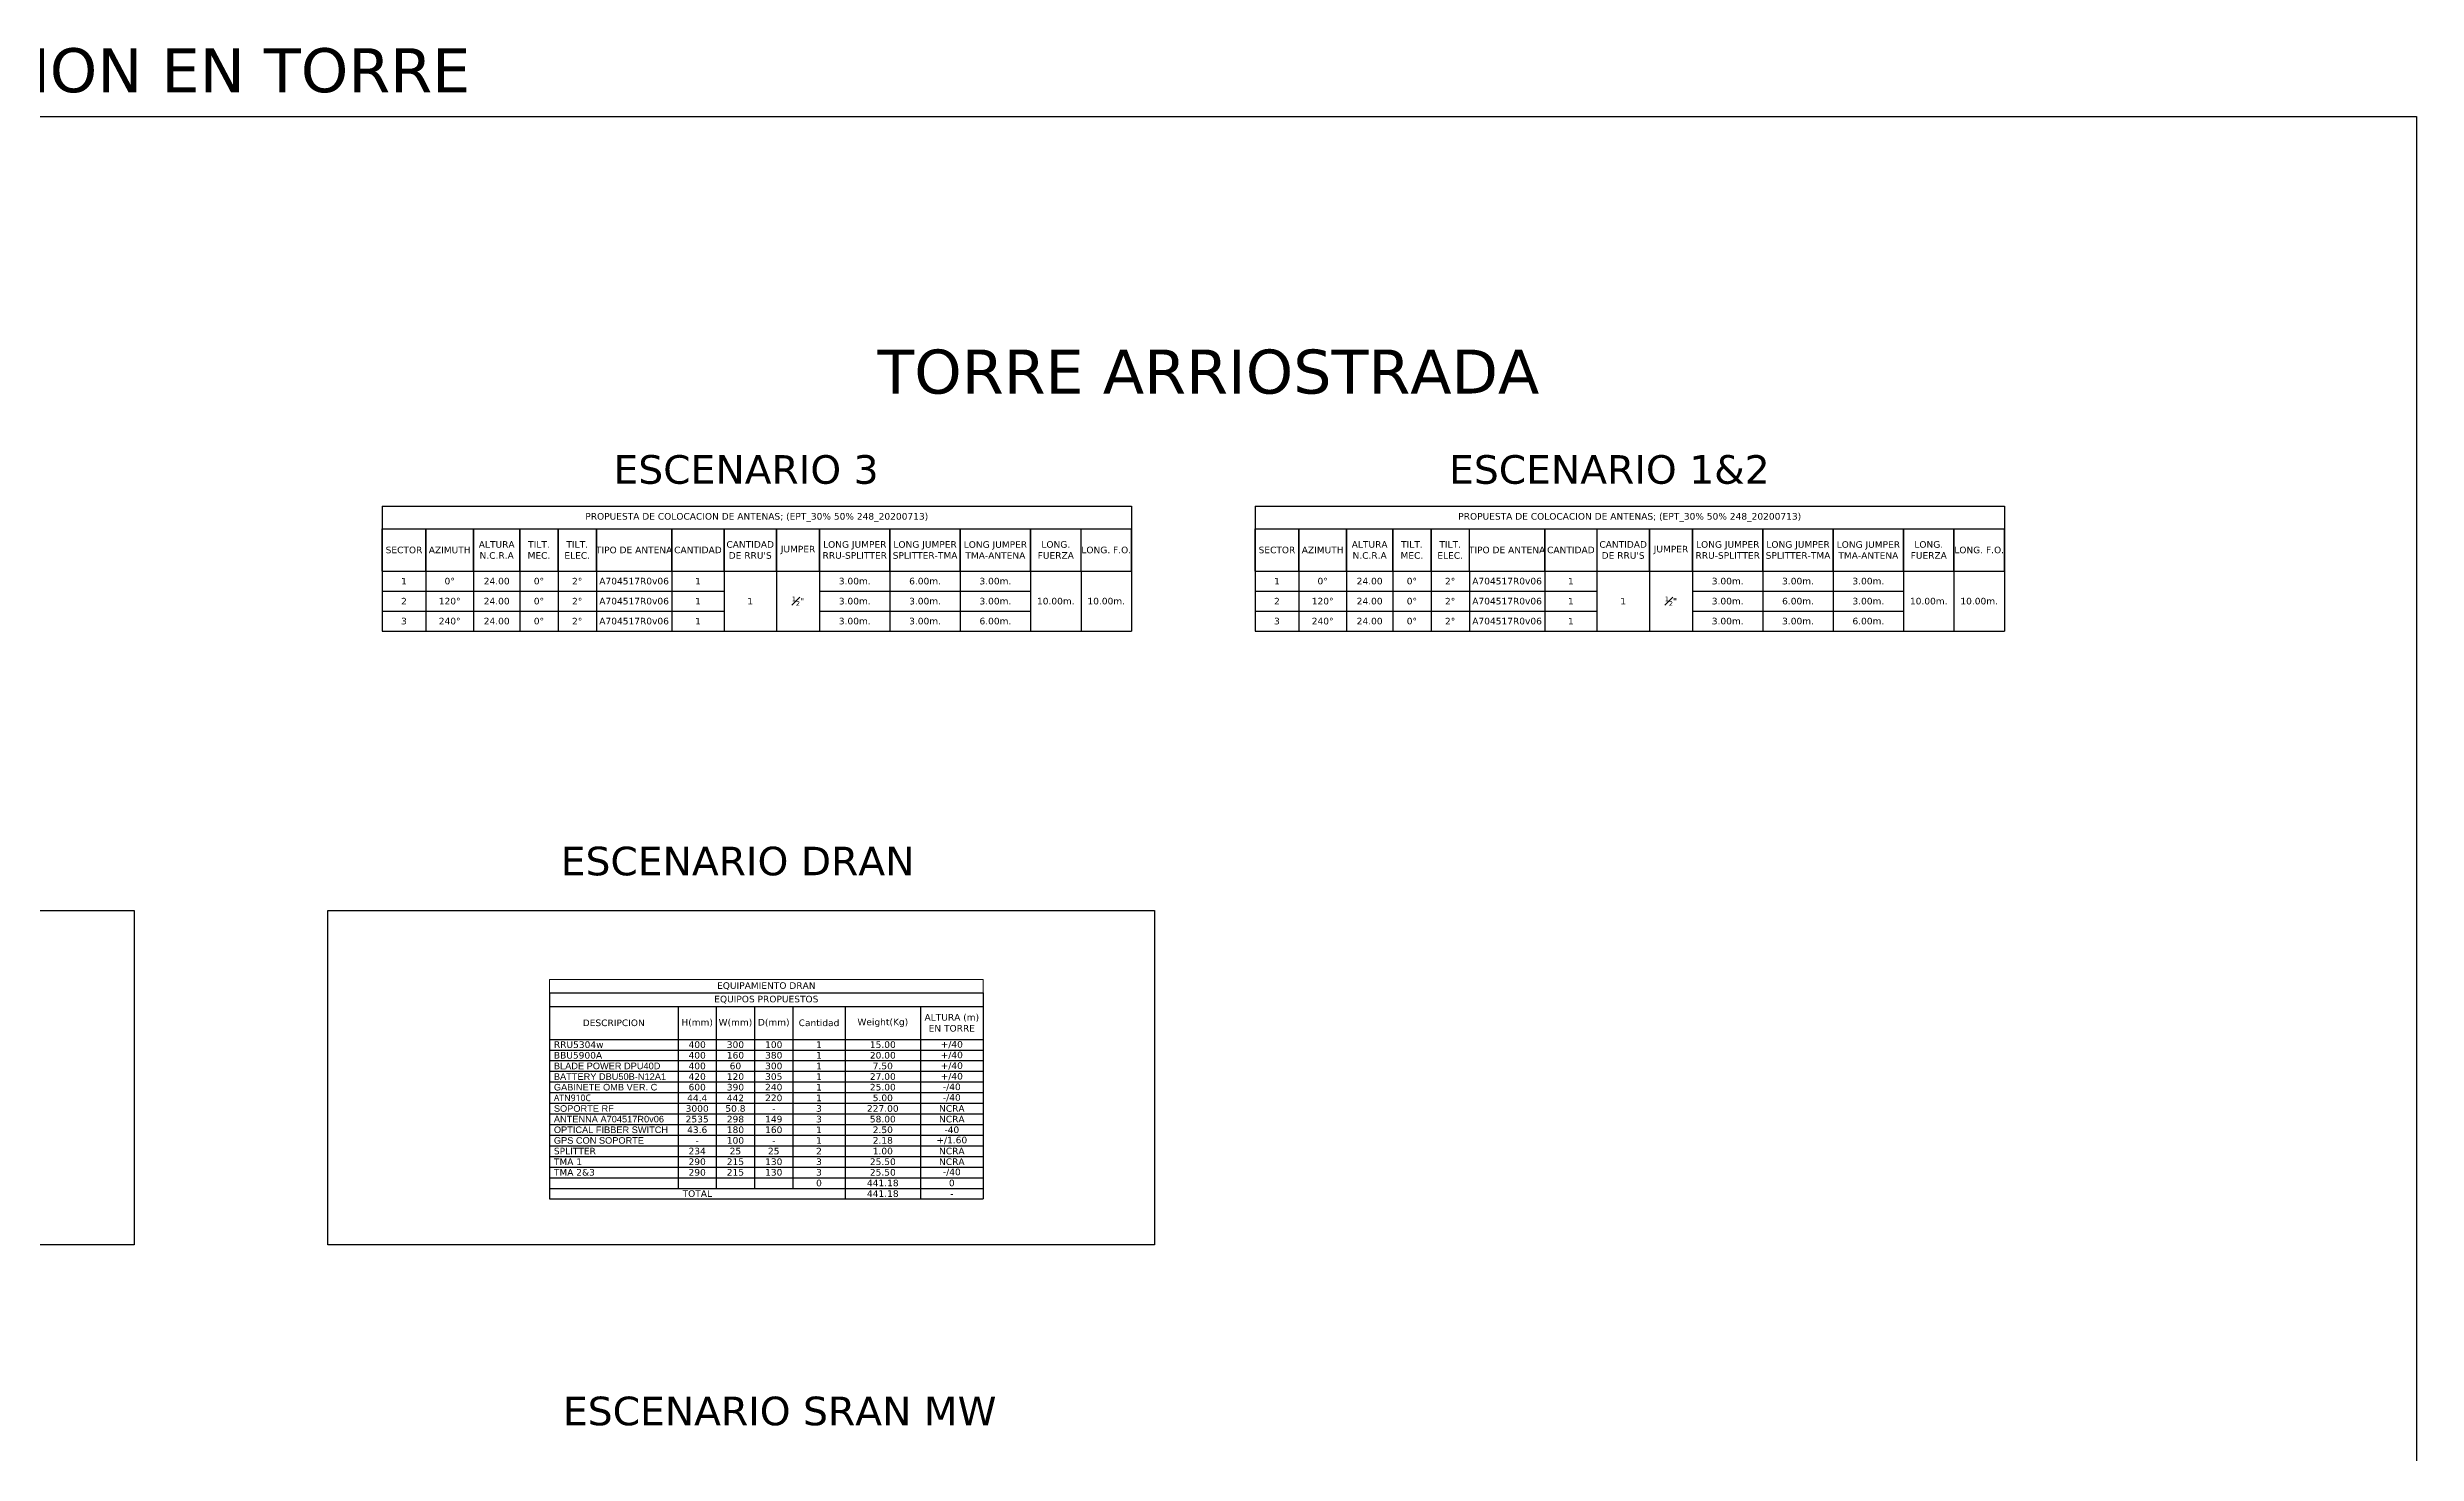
# Model space of a CAD drawing. Header units: inches. Extents: x -912 to 1136, y -346 to 292.
# Drawn here: x -402 to 136, y -33 to 286 of the extents above; entities that cross this region are included whole.
import ezdxf

# ---------------------------------------------------------------- set-up
doc = ezdxf.new("R2010")
doc.units = ezdxf.units.IN
doc.header["$MEASUREMENT"] = 0
doc.styles.add('ROMANS', font='verdana.ttf', dxfattribs={"height": 1.5})

# ---------------------------------------------------------------- blocks, each defined once
blk = doc.blocks.new('*T4')
at = {"color": 7, "linetype": 'ByBlock', "lineweight": -2, "transparency": 16777216}
for p, q in [((0, 0), (170.39, 0)), ((0, 0), (0, -5.18)), ((170.39, 0), (170.39, -5.18)), ((0, -5.18), (170.39, -5.18)), ((0, -5.18), (0, -14.82)), ((0, -5.19), (9.93, -5.19)), ((0, -14.81), (0, -5.19)), ((9.93, -5.19), (9.93, -14.81)), ((9.94, -5.19), (20.78, -5.19)), ((9.94, -14.81), (9.94, -5.19)), ((20.78, -5.19), (20.78, -14.81)), ((20.79, -5.19), (31.3, -5.19)), ((20.79, -14.81), (20.79, -5.19)), ((31.3, -5.19), (31.3, -14.81)), ((31.31, -5.19), (40.01, -5.19)), ((31.31, -14.81), (31.31, -5.19)), ((40.01, -5.19), (40.01, -14.81)), ((40.02, -5.19), (48.71, -5.19)), ((40.02, -14.81), (40.02, -5.19)), ((48.71, -5.19), (48.71, -14.81)), ((48.72, -5.19), (65.87, -5.19)), ((48.72, -14.81), (48.72, -5.19)), ((65.87, -5.19), (65.87, -14.81)), ((65.88, -5.19), (77.74, -5.19)), ((65.88, -14.81), (65.88, -5.19)), ((77.74, -5.19), (77.74, -14.81)), ((77.75, -5.19), (89.65, -5.19)), ((77.75, -14.81), (77.75, -5.19)), ((89.65, -5.19), (89.65, -14.81)), ((89.66, -5.19), (99.48, -5.19)), ((89.66, -14.81), (89.66, -5.19)), ((99.48, -5.19), (99.48, -14.81)), ((99.49, -5.19), (115.46, -5.19)), ((99.49, -14.81), (99.49, -5.19)), ((115.46, -5.19), (115.46, -14.81)), ((115.47, -5.19), (131.45, -5.19)), ((115.47, -14.81), (115.47, -5.19)), ((131.45, -5.19), (131.45, -14.81)), ((131.46, -5.19), (147.44, -5.19)), ((131.46, -14.81), (131.46, -5.19)), ((147.44, -5.19), (147.44, -14.81)), ((147.45, -5.19), (158.91, -5.19)), ((147.45, -14.81), (147.45, -5.19)), ((158.91, -5.19), (158.91, -14.81)), ((158.92, -5.19), (170.38, -5.19)), ((158.92, -14.81), (158.92, -5.19)), ((170.38, -5.19), (170.38, -14.81)), ((170.39, -14.82), (170.39, -5.18)), ((0, -14.81), (9.93, -14.81)), ((0, -14.82), (9.94, -14.82)), ((0, -14.82), (0, -28.44)), ((9.93, -14.82), (20.79, -14.82)), ((9.94, -14.81), (20.78, -14.81)), ((9.94, -14.82), (9.94, -28.44)), ((20.78, -14.82), (31.31, -14.82)), ((20.79, -14.81), (31.3, -14.81)), ((20.79, -14.82), (20.79, -28.44)), ((31.3, -14.82), (40.02, -14.82)), ((31.3, -14.82), (31.3, -28.44)), ((31.31, -14.81), (40.01, -14.81)), ((40.01, -14.82), (48.72, -14.82)), ((40.01, -14.82), (40.01, -28.44)), ((40.02, -14.81), (48.71, -14.81)), ((48.71, -14.82), (65.88, -14.82)), ((48.72, -14.81), (65.87, -14.81)), ((48.72, -14.82), (48.72, -28.44)), ((65.87, -14.82), (77.75, -14.82)), ((65.87, -14.82), (65.87, -28.44)), ((65.88, -14.81), (77.74, -14.81)), ((77.74, -14.82), (89.66, -14.82)), ((77.74, -14.82), (77.74, -28.44)), ((77.75, -14.81), (89.65, -14.81)), ((89.65, -14.82), (99.49, -14.82)), ((89.65, -14.82), (89.65, -28.44)), ((89.66, -14.81), (99.48, -14.81)), ((99.48, -14.82), (115.47, -14.82)), ((99.48, -14.82), (99.48, -28.44)), ((99.49, -14.81), (115.46, -14.81)), ((115.46, -14.82), (131.46, -14.82)), ((115.47, -14.81), (131.45, -14.81)), ((115.47, -14.82), (115.47, -28.44)), ((131.45, -14.82), (147.45, -14.82)), ((131.46, -14.81), (147.44, -14.81)), ((131.46, -14.82), (131.46, -28.44)), ((147.44, -14.82), (158.92, -14.82)), ((147.44, -14.82), (147.44, -28.44)), ((147.45, -14.81), (158.91, -14.81)), ((158.91, -14.82), (170.39, -14.82)), ((158.92, -14.81), (170.38, -14.81)), ((158.92, -14.82), (158.92, -28.44)), ((170.39, -14.82), (170.39, -28.44)), ((0, -19.36), (77.74, -19.36)), ((99.48, -19.36), (147.44, -19.36)), ((0, -23.9), (77.74, -23.9)), ((99.48, -23.9), (147.44, -23.9)), ((0, -28.44), (170.39, -28.44))]:
    blk.add_line(p, q, dxfattribs=at)
at = {"color": 2, "transparency": 16777216, "insert": (85.19, -2.59), "char_height": 1.5, "width": 169.8228, "attachment_point": 5, "style": 'ROMANS'}
blk.add_mtext('{\\C7;PROPUESTA DE COLOCACION DE ANTENAS; (EPT_30% 50% 248_20200713)}', dxfattribs=at)
at = {"transparency": 16777216, "char_height": 1.5, "attachment_point": 5, "style": 'ROMANS'}
for s, insert, width in [('{\\fVerdana|b0|i0|c0|p34;\\C7;SECTOR}', (4.97, -10), 9.3718), ('{\\fVerdana|b0|i0|c0|p34;\\C0;AZIMUTH}', (15.36, -10), 10.2855), ('{\\fVerdana|b0|i0|c0|p34;\\C0;ALTURA N.C.R.A}', (26.05, -10), 9.9491), ('{\\fVerdana|b0|i0|c0|p34;\\C0;TILT. MEC.}', (35.66, -10), 8.142), ('{\\fVerdana|b0|i0|c0|p34;\\C0;TILT. ELEC.}', (44.36, -10), 8.137), ('{\\fVerdana|b0|i0|c0|p34;\\C0;TIPO DE ANTENA}', (57.3, -10), 16.5911), ('{\\fVerdana|b0|i0|c0|p34;\\C0;CANTIDAD}', (71.81, -10), 11.304), ("{\\fVerdana|b0|i0|c0|p34;CANTIDAD DE RRU'S}", (83.7, -10), 11.3419), ('{\\fVerdana|b0|i0|c0|p34;JUMPER}', (94.57, -10), 9.2647), ('LONG JUMPER RRU-SPLITTER', (107.47, -10), 15.4177), ('LONG JUMPER SPLITTER-TMA', (123.46, -10), 15.4227), ('LONG JUMPER TMA-ANTENA', (139.45, -10), 15.4227), ('{\\fVerdana|b0|i0|c0|p34;LONG. FUERZA}', (153.18, -10), 10.9085), ('{\\fVerdana|b0|i0|c0|p34;LONG. F.O.}', (164.65, -10), 10.9035), ('{\\fVerdana|b0|i0|c0|p34;2', (4.97, -21.63), 9.3718), ('120%%d', (15.36, -21.63), 10.2855), ('0%%d', (15.36, -17.08), 10.2855), ('24.00', (26.05, -17.08), 9.9491), ('24.00', (26.05, -21.63), 9.9491), ('0%%d', (35.66, -17.08), 8.142), ('0%%d', (35.66, -21.63), 8.142), ('2%%d', (44.36, -17.08), 8.137), ('2%%d', (44.36, -21.63), 8.137), ('A704517R0v06', (57.3, -17.08), 16.5911), ('A704517R0v06', (57.3, -21.63), 16.5911), ('\\A1;{\\fVerdana|b0|i0|c0|p34;\\H0.7x;\\S1#2;\\H1.42857x;"}', (94.57, -21.63), 9.2647), ('3.00m.', (107.47, -17.08), 15.4177), ('3.00m.', (107.47, -21.63), 15.4177), ('6.00m.', (123.46, -21.63), 15.4227), ('{\\fVerdana|b0|i0|c0|p34;3.00m}.', (123.46, -17.08), 15.4227), ('{\\fVerdana|b0|i0|c0|p34;3.00m}.', (139.45, -17.08), 15.4227), ('{\\fVerdana|b0|i0|c0|p34;3.00m}.', (139.45, -21.63), 15.4227), ('10.00m.', (153.18, -21.63), 10.9085), ('10.00m.', (164.65, -21.63), 10.9035), ('{\\fVerdana|b0|i0|c0|p34;3', (4.97, -26.17), 9.3718), ('240%%d', (15.36, -26.17), 10.2855), ('24.00', (26.05, -26.17), 9.9491), ('{\\C0;0%%d', (35.66, -26.17), 8.142), ('{\\C0;2%%d', (44.36, -26.17), 8.137), ('A704517R0v06', (57.3, -26.17), 16.5911), ('3.00m.', (107.47, -26.17), 15.4177), ('{\\fVerdana|b0|i0|c0|p34;3.00m}.', (123.46, -26.17), 15.4227), ('6.00m.', (139.45, -26.17), 15.4227)]:
    blk.add_mtext(s, dxfattribs=dict(at, insert=insert, width=width))
at = {"color": 0, "transparency": 16777216, "char_height": 1.5, "attachment_point": 5, "style": 'ROMANS'}
for s, insert, width in [('1', (4.97, -17.08), 9.3718), ('{\\fVerdana|b0|i0|c0|p34;1', (71.81, -17.08), 11.304), ('1', (71.81, -21.63), 11.304), ('{\\fVerdana|b0|i0|c0|p34;1', (83.7, -21.63), 11.3419), ('{\\fVerdana|b0|i0|c0|p34;1', (71.81, -26.17), 11.304)]:
    blk.add_mtext(s, dxfattribs=dict(at, insert=insert, width=width))
blk = doc.blocks.new('*T5')
at = {"color": 1, "linetype": 'ByBlock', "lineweight": -2, "transparency": 16777216}
for p, q in [((0, -3.06), (98.59, -3.06)), ((0, -3.06), (0, -49.91)), ((98.59, -3.06), (98.59, -49.91)), ((0, -6.13), (98.59, -6.13)), ((29.22, -6.13), (29.22, -47.49)), ((37.93, -6.13), (37.93, -47.49)), ((46.64, -6.13), (46.64, -47.49)), ((55.34, -6.13), (55.34, -47.49)), ((67.21, -6.13), (67.21, -49.91)), ((84.37, -6.13), (84.37, -40.24)), ((0, -13.63), (98.59, -13.63)), ((0, -16.05), (98.59, -16.05)), ((0, -18.47), (98.59, -18.47)), ((0, -20.89), (98.59, -20.89)), ((0, -23.31), (98.59, -23.31)), ((0, -25.72), (98.59, -25.72)), ((0, -28.14), (98.59, -28.14)), ((0, -30.56), (98.59, -30.56)), ((0, -32.98), (98.59, -32.98)), ((0, -35.4), (98.59, -35.4)), ((0, -37.82), (98.59, -37.82)), ((0, -40.24), (98.59, -40.24)), ((0, -42.66), (98.59, -42.66)), ((0, -45.07), (98.59, -45.07)), ((0, -47.49), (98.59, -47.49)), ((84.37, -45.07), (84.37, -49.91)), ((0, -49.91), (98.59, -49.91))]:
    blk.add_line(p, q, dxfattribs=at)
at = {"color": 7, "linetype": 'ByBlock', "lineweight": -2, "transparency": 16777216}
blk.add_line((84.37, -40.24), (84.37, -45.07), dxfattribs=at)
at = {"layer": 'DEFPOINTS', "color": 8, "linetype": 'ByBlock', "lineweight": 0, "transparency": 16777216}
for p, q in [((0, 0), (98.59, 0)), ((0, 0), (0, -3.06)), ((98.59, 0), (98.59, -3.06))]:
    blk.add_line(p, q, dxfattribs=at)
at = {"color": 2, "transparency": 16777216, "char_height": 1.5, "width": 98.5924, "attachment_point": 5, "style": 'ROMANS'}
for s, insert in [('{\\C7;EQUIPOS PROPUESTOS}', (49.3, -4.6)), ('{\\C256;EQUIPAMIENTO DRAN}', (49.3, -1.53))]:
    blk.add_mtext(s, dxfattribs=dict(at, insert=insert))
at = {"transparency": 16777216, "char_height": 1.5, "style": 'ROMANS'}
for s, insert, width, attachment_point in [('{\\C7;DESCRIPCION}', (14.61, -9.88), 29.2236, 5), ('{\\C0;H(mm)}', (33.58, -9.88), 8.7082, 5), ('{\\C0;W(mm)}', (42.28, -9.88), 8.7033, 5), ('{\\C0;D(mm)}', (50.99, -9.88), 8.7083, 5), ('{\\C0;Cantidad}', (61.28, -9.88), 11.8671, 5), ('{\\C0;Weight(Kg)}', (75.79, -9.88), 17.1573, 5), ('{\\C0;ALTURA (m) EN TORRE}', (91.48, -9.88), 14.2246, 5), ('{\\C7;RRU5304w}', (1, -14.84), 27.2236, 4), ('400', (33.58, -14.84), 8.7082, 5), ('300', (42.28, -14.84), 8.7033, 5), ('100', (50.99, -14.84), 8.7083, 5), ('1', (61.28, -14.84), 11.8671, 5), ('15.00', (75.79, -14.84), 17.1573, 5), ('+/40', (91.48, -14.84), 14.2246, 5), ('{\\fArial|b0|i0|c0|p34;\\C7;BLADE POWER DPU40D}', (1, -19.68), 27.2236, 4), ('{\\fArial|b0|i0|c0|p34;\\C7;BATTERY DBU50B-N12A1}', (1, -22.1), 27.2236, 4), ('{\\C7;BBU5900A}', (1, -17.26), 27.2236, 4), ('400', (33.58, -17.26), 8.7082, 5), ('400', (33.58, -19.68), 8.7082, 5), ('420', (33.58, -22.1), 8.7082, 5), ('160', (42.28, -17.26), 8.7033, 5), ('120', (42.28, -22.1), 8.7033, 5), ('60', (42.28, -19.68), 8.7033, 5), ('{\\C0;380}', (50.99, -17.26), 8.7083, 5), ('{\\C0;300}', (50.99, -19.68), 8.7083, 5), ('305', (50.99, -22.1), 8.7083, 5), ('1', (61.28, -17.26), 11.8671, 5), ('1', (61.28, -19.68), 11.8671, 5), ('1', (61.28, -22.1), 11.8671, 5), ('20.00', (75.79, -17.26), 17.1573, 5), ('27.00', (75.79, -22.1), 17.1573, 5), ('7.50', (75.79, -19.68), 17.1573, 5), ('+/40', (91.48, -17.26), 14.2246, 5), ('+/40', (91.48, -19.68), 14.2246, 5), ('+/40', (91.48, -22.1), 14.2246, 5), ('{\\fTrebuchet MS|b0|i0|c0|p34;\\C7;ATN910C}', (1, -26.93), 27.2236, 4), ('{\\fArial|b0|i0|c0|p34;\\C7;GABINETE OMB VER. C}', (1, -24.51), 27.2236, 4), ('44.4', (33.58, -26.93), 8.7082, 5), ('600', (33.58, -24.51), 8.7082, 5), ('442', (42.28, -26.93), 8.7033, 5), ('390', (42.28, -24.51), 8.7033, 5), ('240', (50.99, -24.51), 8.7083, 5), ('220', (50.99, -26.93), 8.7083, 5), ('1', (61.28, -24.51), 11.8671, 5), ('1', (61.28, -26.93), 11.8671, 5), ('25.00', (75.79, -24.51), 17.1573, 5), ('5.00', (75.79, -26.93), 17.1573, 5), ('-/40', (91.48, -24.51), 14.2246, 5), ('-/40', (91.48, -26.93), 14.2246, 5), ('{\\fArial|b0|i0|c0|p34;\\C7;ANTENNA \\A1;\\C0;A704517R0v06}', (1, -31.77), 27.2236, 4), ('{\\fArial|b0|i0|c0|p34;\\C7;SOPORTE RF}', (1, -29.35), 27.2236, 4), ('2535', (33.58, -31.77), 8.7082, 5), ('3000', (33.58, -29.35), 8.7082, 5), ('50.8', (42.28, -29.35), 8.7033, 5), ('298', (42.28, -31.77), 8.7033, 5), ('149', (50.99, -31.77), 8.7083, 5), ('-', (50.99, -29.35), 8.7083, 5), ('3', (61.28, -29.35), 11.8671, 5), ('3', (61.28, -31.77), 11.8671, 5), ('227.00', (75.79, -29.35), 17.1573, 5), ('58.00', (75.79, -31.77), 17.1573, 5), ('NCRA', (91.48, -29.35), 14.2246, 5), ('NCRA', (91.48, -31.77), 14.2246, 5), ('{\\fArial|b0|i0|c0|p34;\\C7;OPTICAL FIBBER SWITCH}', (1, -34.19), 27.2236, 4), ('{\\fArial|b0|i0|c0|p34;\\C7;GPS CON SOPORTE}', (1, -36.61), 27.2236, 4), ('43.6', (33.58, -34.19), 8.7082, 5), ('-', (33.58, -36.61), 8.7082, 5), ('180', (42.28, -34.19), 8.7033, 5), ('100', (42.28, -36.61), 8.7033, 5), ('160', (50.99, -34.19), 8.7083, 5), ('-', (50.99, -36.61), 8.7083, 5), ('1', (61.28, -34.19), 11.8671, 5), ('1', (61.28, -36.61), 11.8671, 5), ('2.50', (75.79, -34.19), 17.1573, 5), ('2.18', (75.79, -36.61), 17.1573, 5), ('+/1.60', (91.48, -36.61), 14.2246, 5), ('TMA 1', (1, -41.45), 27.2236, 4), ('TMA 2&3', (1, -43.86), 27.2236, 4), ('SPLITTER', (1, -39.03), 27.2236, 4), ('234', (33.58, -39.03), 8.7082, 5), ('290', (33.58, -41.45), 8.7082, 5), ('290', (33.58, -43.86), 8.7082, 5), ('215', (42.28, -41.45), 8.7033, 5), ('215', (42.28, -43.86), 8.7033, 5), ('25', (42.28, -39.03), 8.7033, 5), ('130', (50.99, -41.45), 8.7083, 5), ('130', (50.99, -43.86), 8.7083, 5), ('25', (50.99, -39.03), 8.7083, 5), ('2', (61.28, -39.03), 11.8671, 5), ('3', (61.28, -41.45), 11.8671, 5), ('3', (61.28, -43.86), 11.8671, 5), ('25.50', (75.79, -41.45), 17.1573, 5), ('25.50', (75.79, -43.86), 17.1573, 5), ('1.00', (75.79, -39.03), 17.1573, 5), ('NCRA', (91.48, -39.03), 14.2246, 5), ('NCRA', (91.48, -41.45), 14.2246, 5), ('-/40', (91.48, -43.86), 14.2246, 5), ('0', (61.28, -46.28), 11.8671, 5), ('441.18', (75.79, -46.28), 17.1573, 5), ('-', (91.48, -48.7), 14.2246, 5)]:
    blk.add_mtext(s, dxfattribs=dict(at, insert=insert, width=width, attachment_point=attachment_point))
at = {"color": 0, "transparency": 16777216, "char_height": 1.5, "width": 14.2246, "attachment_point": 5, "style": 'ROMANS'}
for s, insert in [('-40', (91.48, -34.19)), ('0', (91.48, -46.28))]:
    blk.add_mtext(s, dxfattribs=dict(at, insert=insert))
at = {"color": 1, "transparency": 16777216, "char_height": 1.5, "attachment_point": 5, "style": 'ROMANS'}
for s, insert, width in [('TOTAL', (33.61, -48.7), 65.2105), ('441.18', (75.79, -48.7), 17.1573)]:
    blk.add_mtext(s, dxfattribs=dict(at, insert=insert, width=width))
blk = doc.blocks.new('*T11')
at = {"color": 7, "linetype": 'ByBlock', "lineweight": -2, "transparency": 16777216}
for p, q in [((0, 0), (170.39, 0)), ((0, 0), (0, -5.18)), ((170.39, 0), (170.39, -5.18)), ((0, -5.18), (170.39, -5.18)), ((0, -5.18), (0, -14.82)), ((0, -5.19), (9.93, -5.19)), ((0, -14.81), (0, -5.19)), ((9.93, -5.19), (9.93, -14.81)), ((9.94, -5.19), (20.78, -5.19)), ((9.94, -14.81), (9.94, -5.19)), ((20.78, -5.19), (20.78, -14.81)), ((20.79, -5.19), (31.3, -5.19)), ((20.79, -14.81), (20.79, -5.19)), ((31.3, -5.19), (31.3, -14.81)), ((31.31, -5.19), (40.01, -5.19)), ((31.31, -14.81), (31.31, -5.19)), ((40.01, -5.19), (40.01, -14.81)), ((40.02, -5.19), (48.71, -5.19)), ((40.02, -14.81), (40.02, -5.19)), ((48.71, -5.19), (48.71, -14.81)), ((48.72, -5.19), (65.87, -5.19)), ((48.72, -14.81), (48.72, -5.19)), ((65.87, -5.19), (65.87, -14.81)), ((65.88, -5.19), (77.74, -5.19)), ((65.88, -14.81), (65.88, -5.19)), ((77.74, -5.19), (77.74, -14.81)), ((77.75, -5.19), (89.65, -5.19)), ((77.75, -14.81), (77.75, -5.19)), ((89.65, -5.19), (89.65, -14.81)), ((89.66, -5.19), (99.48, -5.19)), ((89.66, -14.81), (89.66, -5.19)), ((99.48, -5.19), (99.48, -14.81)), ((99.49, -5.19), (115.46, -5.19)), ((99.49, -14.81), (99.49, -5.19)), ((115.46, -5.19), (115.46, -14.81)), ((115.47, -5.19), (131.45, -5.19)), ((115.47, -14.81), (115.47, -5.19)), ((131.45, -5.19), (131.45, -14.81)), ((131.46, -5.19), (147.44, -5.19)), ((131.46, -14.81), (131.46, -5.19)), ((147.44, -5.19), (147.44, -14.81)), ((147.45, -5.19), (158.91, -5.19)), ((147.45, -14.81), (147.45, -5.19)), ((158.91, -5.19), (158.91, -14.81)), ((158.92, -5.19), (170.38, -5.19)), ((158.92, -14.81), (158.92, -5.19)), ((170.38, -5.19), (170.38, -14.81)), ((170.39, -14.82), (170.39, -5.18)), ((0, -14.81), (9.93, -14.81)), ((0, -14.82), (9.94, -14.82)), ((0, -14.82), (0, -28.44)), ((9.93, -14.82), (20.79, -14.82)), ((9.94, -14.81), (20.78, -14.81)), ((9.94, -14.82), (9.94, -28.44)), ((20.78, -14.82), (31.31, -14.82)), ((20.79, -14.81), (31.3, -14.81)), ((20.79, -14.82), (20.79, -28.44)), ((31.3, -14.82), (40.02, -14.82)), ((31.3, -14.82), (31.3, -28.44)), ((31.31, -14.81), (40.01, -14.81)), ((40.01, -14.82), (48.72, -14.82)), ((40.01, -14.82), (40.01, -28.44)), ((40.02, -14.81), (48.71, -14.81)), ((48.71, -14.82), (65.88, -14.82)), ((48.72, -14.81), (65.87, -14.81)), ((48.72, -14.82), (48.72, -28.44)), ((65.87, -14.82), (77.75, -14.82)), ((65.87, -14.82), (65.87, -28.44)), ((65.88, -14.81), (77.74, -14.81)), ((77.74, -14.82), (89.66, -14.82)), ((77.74, -14.82), (77.74, -28.44)), ((77.75, -14.81), (89.65, -14.81)), ((89.65, -14.82), (99.49, -14.82)), ((89.65, -14.82), (89.65, -28.44)), ((89.66, -14.81), (99.48, -14.81)), ((99.48, -14.82), (115.47, -14.82)), ((99.48, -14.82), (99.48, -28.44)), ((99.49, -14.81), (115.46, -14.81)), ((115.46, -14.82), (131.46, -14.82)), ((115.47, -14.81), (131.45, -14.81)), ((115.47, -14.82), (115.47, -28.44)), ((131.45, -14.82), (147.45, -14.82)), ((131.46, -14.81), (147.44, -14.81)), ((131.46, -14.82), (131.46, -28.44)), ((147.44, -14.82), (158.92, -14.82)), ((147.44, -14.82), (147.44, -28.44)), ((147.45, -14.81), (158.91, -14.81)), ((158.91, -14.82), (170.39, -14.82)), ((158.92, -14.81), (170.38, -14.81)), ((158.92, -14.82), (158.92, -28.44)), ((170.39, -14.82), (170.39, -28.44)), ((0, -19.36), (77.74, -19.36)), ((99.48, -19.36), (147.44, -19.36)), ((0, -23.9), (77.74, -23.9)), ((99.48, -23.9), (147.44, -23.9)), ((0, -28.44), (170.39, -28.44))]:
    blk.add_line(p, q, dxfattribs=at)
at = {"color": 2, "transparency": 16777216, "insert": (85.19, -2.59), "char_height": 1.5, "width": 169.8228, "attachment_point": 5, "style": 'ROMANS'}
blk.add_mtext('{\\C7;PROPUESTA DE COLOCACION DE ANTENAS; (EPT_30% 50% 248_20200713)}', dxfattribs=at)
at = {"transparency": 16777216, "char_height": 1.5, "attachment_point": 5, "style": 'ROMANS'}
for s, insert, width in [('{\\fVerdana|b0|i0|c0|p34;\\C7;SECTOR}', (4.97, -10), 9.3718), ('{\\fVerdana|b0|i0|c0|p34;\\C0;AZIMUTH}', (15.36, -10), 10.2855), ('{\\fVerdana|b0|i0|c0|p34;\\C0;ALTURA N.C.R.A}', (26.05, -10), 9.9491), ('{\\fVerdana|b0|i0|c0|p34;\\C0;TILT. MEC.}', (35.66, -10), 8.142), ('{\\fVerdana|b0|i0|c0|p34;\\C0;TILT. ELEC.}', (44.36, -10), 8.137), ('{\\fVerdana|b0|i0|c0|p34;\\C0;TIPO DE ANTENA}', (57.3, -10), 16.5911), ('{\\fVerdana|b0|i0|c0|p34;\\C0;CANTIDAD}', (71.81, -10), 11.304), ("{\\fVerdana|b0|i0|c0|p34;CANTIDAD DE RRU'S}", (83.7, -10), 11.3419), ('{\\fVerdana|b0|i0|c0|p34;JUMPER}', (94.57, -10), 9.2647), ('LONG JUMPER RRU-SPLITTER', (107.47, -10), 15.4177), ('LONG JUMPER SPLITTER-TMA', (123.46, -10), 15.4227), ('LONG JUMPER TMA-ANTENA', (139.45, -10), 15.4227), ('{\\fVerdana|b0|i0|c0|p34;LONG. FUERZA}', (153.18, -10), 10.9085), ('{\\fVerdana|b0|i0|c0|p34;LONG. F.O.}', (164.65, -10), 10.9035), ('{\\fVerdana|b0|i0|c0|p34;2', (4.97, -21.63), 9.3718), ('120%%d', (15.36, -21.63), 10.2855), ('0%%d', (15.36, -17.08), 10.2855), ('24.00', (26.05, -17.08), 9.9491), ('24.00', (26.05, -21.63), 9.9491), ('0%%d', (35.66, -17.08), 8.142), ('0%%d', (35.66, -21.63), 8.142), ('2%%d', (44.36, -17.08), 8.137), ('2%%d', (44.36, -21.63), 8.137), ('A704517R0v06', (57.3, -17.08), 16.5911), ('A704517R0v06', (57.3, -21.63), 16.5911), ('\\A1;{\\fVerdana|b0|i0|c0|p34;\\H0.7x;\\S1#2;\\H1.42857x;"}', (94.57, -21.63), 9.2647), ('3.00m.', (107.47, -17.08), 15.4177), ('3.00m.', (107.47, -21.63), 15.4177), ('6.00m.', (123.46, -17.08), 15.4227), ('3.00m.', (123.46, -21.63), 15.4227), ('{\\fVerdana|b0|i0|c0|p34;3.00m}.', (139.45, -17.08), 15.4227), ('{\\fVerdana|b0|i0|c0|p34;3.00m}.', (139.45, -21.63), 15.4227), ('10.00m.', (153.18, -21.63), 10.9085), ('10.00m.', (164.65, -21.63), 10.9035), ('{\\fVerdana|b0|i0|c0|p34;3', (4.97, -26.17), 9.3718), ('240%%d', (15.36, -26.17), 10.2855), ('24.00', (26.05, -26.17), 9.9491), ('{\\C0;0%%d', (35.66, -26.17), 8.142), ('{\\C0;2%%d', (44.36, -26.17), 8.137), ('A704517R0v06', (57.3, -26.17), 16.5911), ('3.00m.', (107.47, -26.17), 15.4177), ('3.00m.', (123.46, -26.17), 15.4227), ('6.00m.', (139.45, -26.17), 15.4227)]:
    blk.add_mtext(s, dxfattribs=dict(at, insert=insert, width=width))
at = {"color": 0, "transparency": 16777216, "char_height": 1.5, "attachment_point": 5, "style": 'ROMANS'}
for s, insert, width in [('1', (4.97, -17.08), 9.3718), ('{\\fVerdana|b0|i0|c0|p34;1', (71.81, -17.08), 11.304), ('1', (71.81, -21.63), 11.304), ('{\\fVerdana|b0|i0|c0|p34;1', (83.7, -21.63), 11.3419), ('{\\fVerdana|b0|i0|c0|p34;1', (71.81, -26.17), 11.304)]:
    blk.add_mtext(s, dxfattribs=dict(at, insert=insert, width=width))

msp = doc.modelspace()

# ---------------------------------------------------------------- linework, layer by layer
for points in [[(-912, 270.5), (136.5, 270.5), (136.5, -345.5), (-912, -345.5)], [(-570.5, 90), (-382.5, 90), (-382.5, 14), (-570.5, 14)], [(-338.5, 90), (-150.5, 90), (-150.5, 14), (-338.5, 14)]]:
    msp.add_lwpolyline(points, close=True)

# ---------------------------------------------------------------- block references
for name, p in [('*T11', (-326.12, 181.94)), ('*T4', (-127.62, 181.94)), ('*T5', (-288.06, 74.34))]:
    msp.add_blockref(name, p)

# ---------------------------------------------------------------- texts
at = {"attachment_point": 1, "style": 'ROMANS'}
for s, insert, char_height in [('{\\C256;\\c16777215;SOLUCION EN TORRE}', (-452.5, 286), 10), ('{\\C256;\\c16777215;TORRE ARRIOSTRADA}', (-213.5, 217.5), 10), ('{\\C240;\\c2367469;ESCENARIO 3}', (-273.5, 193.5), 6.5), ('{\\C240;\\c2367469;ESCENARIO 1&2}', (-83.5, 193.5), 6.5), ('{\\C240;\\c2367469;ESCENARIO DRAN}', (-285.5, 104.5), 6.5), ('{\\C240;\\c2367469;ESCENARIO SRAN MW}', (-285, -20.5), 6.5)]:
    msp.add_mtext_dynamic_manual_height_columns(s, width=573.5, gutter_width=7.5, heights=[0], dxfattribs=dict(at, insert=insert, char_height=char_height))

doc.saveas('drawing.dxf')
